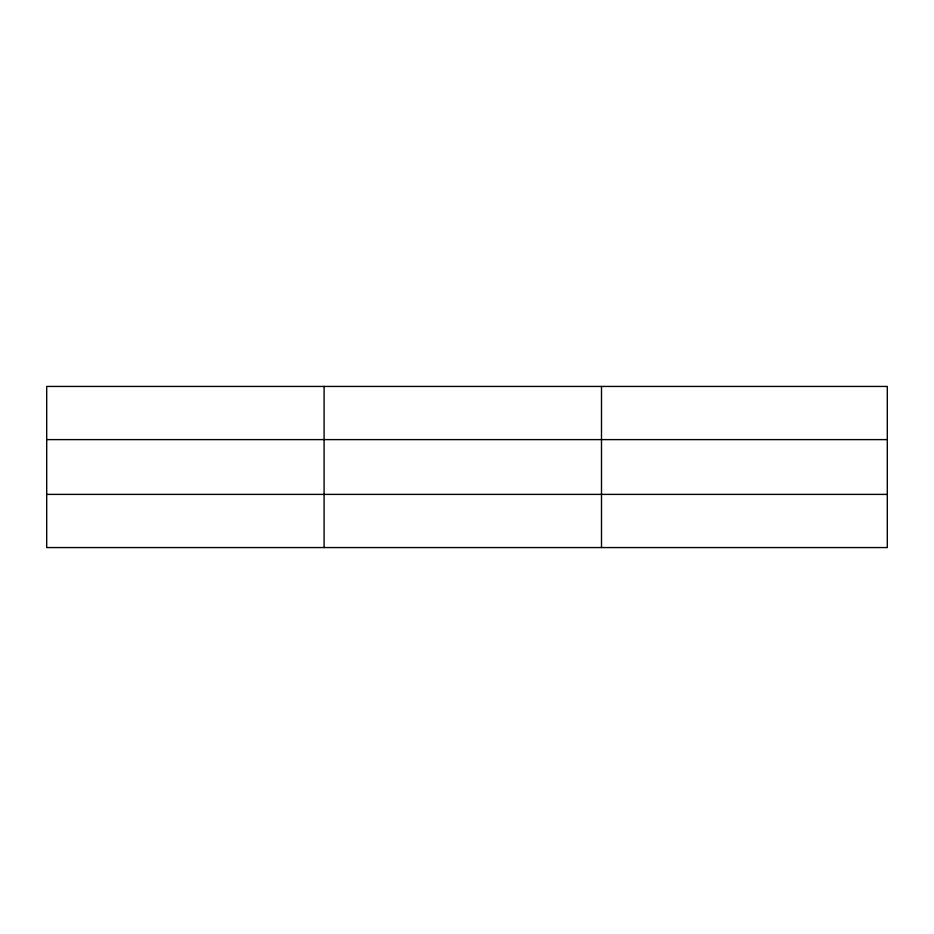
<?xml version="1.0" encoding="UTF-8"?>
<svg xmlns="http://www.w3.org/2000/svg" width="934" height="934" viewBox="0 0 934 934"><rect width="100%" height="100%" fill="white"/><g stroke="black" fill="none" stroke-linecap="round" stroke-linejoin="round"><path stroke-width="1.4" d="M324.098 547.558L324.098 386.442M601.496 547.558L601.496 386.442M887.3 494.39L887.3 547.558L46.7 547.558L46.7 386.442L887.3 386.442L887.3 494.39L46.7 494.39M46.7 439.61L887.3 439.61"/></g></svg>
